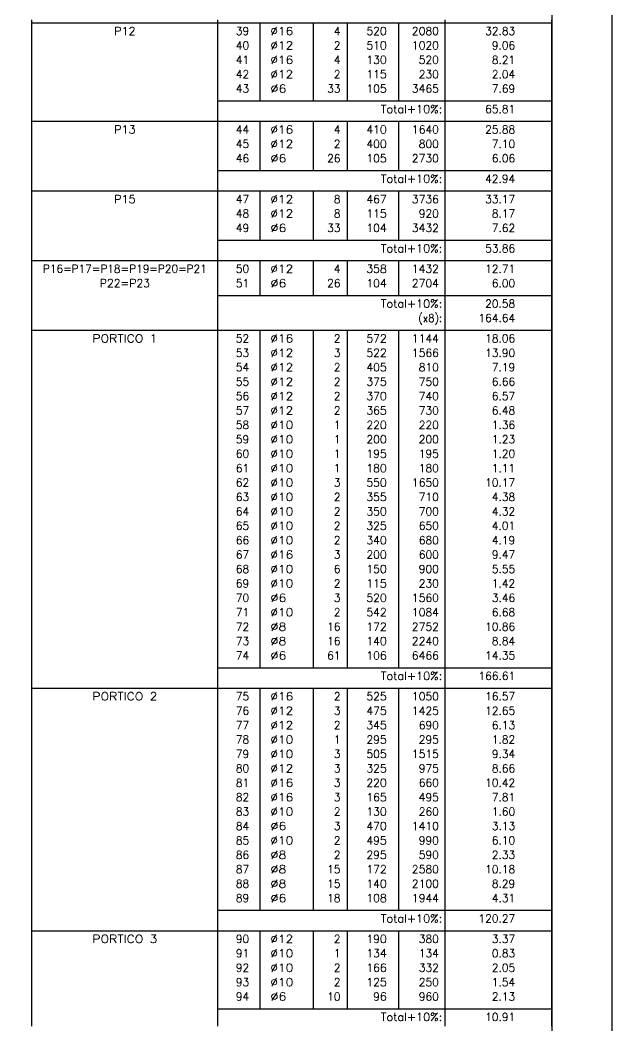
# Model space of a CAD drawing. Header units: millimetres. Extents: x 709.5 to 769, y 350.8 to 392.8.
# Drawn here: x 764.04 to 768.96, y 376.69 to 385.07 of the extents above; entities that cross this region are included whole.
import ezdxf
from ezdxf.enums import TextEntityAlignment as Align

# ---------------------------------------------------------------- set-up
doc = ezdxf.new("R2010")
doc.units = ezdxf.units.MM
doc.linetypes.add('CYPELINEA', pattern=[0])
for name, color, linetype in [('015', 1, 'Continuous'), ('07', 6, 'Continuous'), ('TABLAS', 1, 'CYPELINEA')]:
    doc.layers.add(name, color=color, linetype=linetype)
doc.styles.get("Standard").update_dxf_attribs({"font": 'romans.shx'})

# ---------------------------------------------------------------- blocks, each defined once
blk = doc.blocks.new('A0H')
at = {"layer": '015'}
blk.add_lwpolyline([(-1179, -10), (-1179, 831), (10, 831), (10, -10)], close=True, dxfattribs=at)
at = {"layer": '07'}
blk.add_lwpolyline([(-1154, 0), (-1154, 821), (0, 821), (0, 0)], close=True, dxfattribs=at)

msp = doc.modelspace()

# ---------------------------------------------------------------- linework, layer by layer
at = {"layer": 'TABLAS'}
for p, q in [((764.1339, 385.0191), (764.1339, 385.0691)), ((764.1339, 385.0441), (768.4619, 385.0441)), ((764.1339, 384.2491), (764.1339, 385.0191)), ((765.6839, 385.0191), (765.6839, 385.0691)), ((765.6839, 384.2491), (765.6839, 385.0191)), ((766.0354, 385.0191), (766.0354, 385.0441)), ((766.0354, 384.3941), (766.0354, 385.0191)), ((766.4784, 385.0191), (766.4784, 385.0441)), ((766.4784, 384.3941), (766.4784, 385.0191)), ((766.7624, 385.0191), (766.7624, 385.0441)), ((766.7624, 384.3941), (766.7624, 385.0191)), ((767.1889, 385.0191), (767.1889, 385.0441)), ((767.1889, 384.3941), (767.1889, 385.0191)), ((767.5749, 385.0191), (767.5749, 385.0691)), ((767.5749, 384.2491), (767.5749, 385.0191)), ((768.4619, 385.0191), (768.4619, 385.0691)), ((768.4619, 384.2491), (768.4619, 385.0191)), ((765.6839, 384.3941), (768.4619, 384.3941)), ((764.1339, 384.1991), (764.1339, 384.2491)), ((765.6839, 384.1991), (765.6839, 384.2491)), ((767.5749, 384.1991), (767.5749, 384.2491)), ((768.4619, 384.1991), (768.4619, 384.2491)), ((764.1339, 384.2241), (768.4619, 384.2241)), ((764.1339, 383.6691), (764.1339, 384.1991)), ((765.6839, 383.6691), (765.6839, 384.1991)), ((766.0354, 384.1991), (766.0354, 384.2241)), ((766.0354, 383.8141), (766.0354, 384.1991)), ((766.4784, 384.1991), (766.4784, 384.2241)), ((766.4784, 383.8141), (766.4784, 384.1991)), ((766.7624, 384.1991), (766.7624, 384.2241)), ((766.7624, 383.8141), (766.7624, 384.1991)), ((767.1889, 384.1991), (767.1889, 384.2241)), ((767.1889, 383.8141), (767.1889, 384.1991)), ((767.5749, 383.6691), (767.5749, 384.1991)), ((768.4619, 383.6691), (768.4619, 384.1991)), ((765.6839, 383.8141), (768.4619, 383.8141)), ((764.1339, 383.6191), (764.1339, 383.6691)), ((765.6839, 383.6191), (765.6839, 383.6691)), ((767.5749, 383.6191), (767.5749, 383.6691)), ((768.4619, 383.6191), (768.4619, 383.6691)), ((764.1339, 383.6441), (768.4619, 383.6441)), ((764.1339, 383.0891), (764.1339, 383.6191)), ((765.6839, 383.0891), (765.6839, 383.6191)), ((766.0354, 383.6191), (766.0354, 383.6441)), ((766.0354, 383.2341), (766.0354, 383.6191)), ((766.4784, 383.6191), (766.4784, 383.6441)), ((766.4784, 383.2341), (766.4784, 383.6191)), ((766.7624, 383.6191), (766.7624, 383.6441)), ((766.7624, 383.2341), (766.7624, 383.6191)), ((767.1889, 383.6191), (767.1889, 383.6441)), ((767.1889, 383.2341), (767.1889, 383.6191)), ((767.5749, 383.0891), (767.5749, 383.6191)), ((768.4619, 383.0891), (768.4619, 383.6191)), ((765.6839, 383.2341), (768.4619, 383.2341)), ((764.1339, 383.0391), (764.1339, 383.0891)), ((765.6839, 383.0391), (765.6839, 383.0891)), ((767.5749, 383.0391), (767.5749, 383.0891)), ((768.4619, 383.0391), (768.4619, 383.0891)), ((764.1339, 383.0641), (768.4619, 383.0641)), ((764.1339, 382.5091), (764.1339, 383.0391)), ((765.6839, 382.5091), (765.6839, 383.0391)), ((766.0354, 383.0391), (766.0354, 383.0641)), ((766.0354, 382.7741), (766.0354, 383.0391)), ((766.4784, 383.0391), (766.4784, 383.0641)), ((766.4784, 382.7741), (766.4784, 383.0391)), ((766.7624, 383.0391), (766.7624, 383.0641)), ((766.7624, 382.7741), (766.7624, 383.0391)), ((767.1889, 383.0391), (767.1889, 383.0641)), ((767.1889, 382.7741), (767.1889, 383.0391)), ((767.5749, 382.5091), (767.5749, 383.0391)), ((768.4619, 382.5091), (768.4619, 383.0391)), ((765.6839, 382.7741), (768.4619, 382.7741)), ((764.1339, 382.4591), (764.1339, 382.5091)), ((765.6839, 382.4591), (765.6839, 382.5091)), ((767.5749, 382.4591), (767.5749, 382.5091)), ((768.4619, 382.4591), (768.4619, 382.5091)), ((764.1339, 382.4841), (768.4619, 382.4841)), ((764.1339, 379.5291), (764.1339, 382.4591)), ((765.6839, 379.5291), (765.6839, 382.4591)), ((766.0354, 382.4591), (766.0354, 382.4841)), ((766.0354, 379.6741), (766.0354, 382.4591)), ((766.4784, 382.4591), (766.4784, 382.4841)), ((766.4784, 379.6741), (766.4784, 382.4591)), ((766.7624, 382.4591), (766.7624, 382.4841)), ((766.7624, 379.6741), (766.7624, 382.4591)), ((767.1889, 382.4591), (767.1889, 382.4841)), ((767.1889, 379.6741), (767.1889, 382.4591)), ((767.5749, 379.5291), (767.5749, 382.4591)), ((768.4619, 379.5291), (768.4619, 382.4591)), ((765.6839, 379.6741), (768.4619, 379.6741)), ((764.1339, 379.4791), (764.1339, 379.5291)), ((764.1339, 379.5041), (768.4619, 379.5041)), ((764.1339, 377.5091), (764.1339, 379.4791)), ((765.6839, 379.4791), (765.6839, 379.5291)), ((765.6839, 377.5091), (765.6839, 379.4791)), ((766.0354, 379.4791), (766.0354, 379.5041)), ((766.0354, 377.6541), (766.0354, 379.4791)), ((766.4784, 379.4791), (766.4784, 379.5041)), ((766.4784, 377.6541), (766.4784, 379.4791)), ((766.7624, 379.4791), (766.7624, 379.5041)), ((766.7624, 377.6541), (766.7624, 379.4791)), ((767.1889, 379.4791), (767.1889, 379.5041)), ((767.1889, 377.6541), (767.1889, 379.4791)), ((767.5749, 379.4791), (767.5749, 379.5291)), ((767.5749, 377.5091), (767.5749, 379.4791)), ((768.4619, 379.4791), (768.4619, 379.5291)), ((768.4619, 377.5091), (768.4619, 379.4791)), ((765.6839, 377.6541), (768.4619, 377.6541)), ((764.1339, 377.4591), (764.1339, 377.5091)), ((764.1339, 377.4841), (768.4619, 377.4841)), ((765.6839, 377.4591), (765.6839, 377.5091)), ((766.0354, 377.4591), (766.0354, 377.4841)), ((766.4784, 377.4591), (766.4784, 377.4841)), ((766.7624, 377.4591), (766.7624, 377.4841)), ((767.1889, 377.4591), (767.1889, 377.4841)), ((767.5749, 377.4591), (767.5749, 377.5091)), ((768.4619, 377.4591), (768.4619, 377.5091)), ((764.1339, 376.6891), (764.1339, 377.4591)), ((765.6839, 376.6891), (765.6839, 377.4591)), ((766.0354, 376.8341), (766.0354, 377.4591)), ((766.4784, 376.8341), (766.4784, 377.4591)), ((766.7624, 376.8341), (766.7624, 377.4591)), ((767.1889, 376.8341), (767.1889, 377.4591)), ((767.5749, 376.6891), (767.5749, 377.4591)), ((768.4619, 376.6891), (768.4619, 377.4591)), ((765.6839, 376.8341), (768.4619, 376.8341))]:
    msp.add_line(p, q, dxfattribs=at)

# ---------------------------------------------------------------- block references
at = {"linetype": 'Continuous', "xscale": 0.05000000000001137, "yscale": 0.05000000000001137, "zscale": 0.05}
msp.add_blockref('A0H', (768.4619, 351.2841), dxfattribs=at)

# ---------------------------------------------------------------- texts
at = {"layer": 'TABLAS'}
for s, height, width, p, p2 in [('P12', 0.06665, 0.972398, (764.8194, 384.9425), (764.9984, 384.9425)), ('39', 0.06665, 0.980245, (765.8319, 384.9425), (765.9439, 384.9425)), ('%%c16', 0.06665, 1.069017, (766.1199, 384.9425), (766.3099, 384.9425)), ('4', 0.0667, 0.980245, (766.6484, 384.9425), (766.7044, 384.9425)), ('520', 0.06665, 0.928653, (766.9199, 384.9425), (767.0879, 384.9425)), ('2080', 0.06665, 0.916593, (767.2979, 384.9425), (767.5219, 384.9425)), ('32.83', 0.06665, 0.912642, (767.9064, 384.9425), (768.1584, 384.9425)), ('40', 0.06665, 0.953752, (765.8319, 384.8225), (765.9439, 384.8225)), ('%%c12', 0.06665, 1.069017, (766.1199, 384.8225), (766.3099, 384.8225)), ('2', 0.0667, 1.037907, (766.6484, 384.8225), (766.7044, 384.8225)), ('510', 0.06665, 0.928653, (766.9199, 384.8225), (767.0879, 384.8225)), ('1020', 0.06665, 0.916593, (767.2979, 384.8225), (767.5219, 384.8225)), ('9.06', 0.06665, 0.921723, (767.9624, 384.8225), (768.1584, 384.8225)), ('41', 0.06665, 1.138349, (765.8319, 384.7025), (765.9439, 384.7025)), ('%%c16', 0.06665, 1.069017, (766.1199, 384.7025), (766.3099, 384.7025)), ('4', 0.0667, 0.980245, (766.6484, 384.7025), (766.7044, 384.7025)), ('130', 0.06665, 0.928653, (766.9199, 384.7025), (767.0879, 384.7025)), ('520', 0.06665, 0.928653, (767.3539, 384.7025), (767.5219, 384.7025)), ('8.21', 0.06665, 1.012384, (767.9624, 384.7025), (768.1584, 384.7025)), ('42', 0.06665, 0.953752, (765.8319, 384.5825), (765.9439, 384.5825)), ('%%c12', 0.06665, 1.069017, (766.1199, 384.5825), (766.3099, 384.5825)), ('2', 0.0667, 1.037907, (766.6484, 384.5825), (766.7044, 384.5825)), ('115', 0.06665, 0.928653, (766.9199, 384.5825), (767.0879, 384.5825)), ('230', 0.06665, 0.928653, (767.3539, 384.5825), (767.5219, 384.5825)), ('2.04', 0.06665, 0.908168, (767.9624, 384.5825), (768.1584, 384.5825)), ('43', 0.06665, 0.953752, (765.8319, 384.4625), (765.9439, 384.4625)), ('%%c6', 0.06665, 1.172793, (766.1199, 384.4625), (766.2539, 384.4625)), ('33', 0.06665, 0.953752, (766.5924, 384.4625), (766.7044, 384.4625)), ('105', 0.06665, 0.928653, (766.9199, 384.4625), (767.0879, 384.4625)), ('3465', 0.06665, 0.916593, (767.2979, 384.4625), (767.5219, 384.4625)), ('7.69', 0.06665, 0.935688, (767.9624, 384.4625), (768.1584, 384.4625)), ('Total+10%:', 0.06665, 0.94709, (767.0389, 384.2925), (767.5499, 384.2925)), ('65.81', 0.06665, 0.980245, (767.9064, 384.2925), (768.1584, 384.2925)), ('P13', 0.06665, 0.972398, (764.8194, 384.1225), (764.9984, 384.1225)), ('44', 0.06665, 0.928653, (765.8319, 384.1225), (765.9439, 384.1225)), ('%%c16', 0.06665, 1.069017, (766.1199, 384.1225), (766.3099, 384.1225)), ('4', 0.0667, 0.980245, (766.6484, 384.1225), (766.7044, 384.1225)), ('410', 0.06665, 0.928653, (766.9199, 384.1225), (767.0879, 384.1225)), ('1640', 0.06665, 0.916593, (767.2979, 384.1225), (767.5219, 384.1225)), ('25.88', 0.06665, 0.912642, (767.9064, 384.1225), (768.1584, 384.1225)), ('45', 0.06665, 0.953752, (765.8319, 384.0025), (765.9439, 384.0025)), ('%%c12', 0.06665, 1.069017, (766.1199, 384.0025), (766.3099, 384.0025)), ('2', 0.0667, 1.037907, (766.6484, 384.0025), (766.7044, 384.0025)), ('400', 0.06665, 0.928653, (766.9199, 384.0025), (767.0879, 384.0025)), ('800', 0.06665, 0.928653, (767.3539, 384.0025), (767.5219, 384.0025)), ('7.10', 0.06665, 0.921723, (767.9624, 384.0025), (768.1584, 384.0025)), ('46', 0.06665, 0.953752, (765.8319, 383.8825), (765.9439, 383.8825)), ('%%c6', 0.06665, 1.172793, (766.1199, 383.8825), (766.2539, 383.8825)), ('26', 0.06665, 0.953752, (766.5924, 383.8825), (766.7044, 383.8825)), ('105', 0.06665, 0.928653, (766.9199, 383.8825), (767.0879, 383.8825)), ('2730', 0.06665, 0.916593, (767.2979, 383.8825), (767.5219, 383.8825)), ('6.06', 0.06665, 0.921723, (767.9624, 383.8825), (768.1584, 383.8825)), ('Total+10%:', 0.06665, 0.94709, (767.0389, 383.7125), (767.5499, 383.7125)), ('42.94', 0.06665, 0.902271, (767.9064, 383.7125), (768.1584, 383.7125)), ('P15', 0.06665, 0.972398, (764.8194, 383.5425), (764.9984, 383.5425)), ('47', 0.06665, 0.953752, (765.8319, 383.5425), (765.9439, 383.5425)), ('%%c12', 0.06665, 1.069017, (766.1199, 383.5425), (766.3099, 383.5425)), ('8', 0.0667, 1.037907, (766.6484, 383.5425), (766.7044, 383.5425)), ('467', 0.06665, 0.928653, (766.9199, 383.5425), (767.0879, 383.5425)), ('3736', 0.06665, 0.916593, (767.2979, 383.5425), (767.5219, 383.5425)), ('33.17', 0.06665, 0.912642, (767.9064, 383.5425), (768.1584, 383.5425)), ('48', 0.06665, 0.953752, (765.8319, 383.4225), (765.9439, 383.4225)), ('%%c12', 0.06665, 1.069017, (766.1199, 383.4225), (766.3099, 383.4225)), ('8', 0.0667, 1.037907, (766.6484, 383.4225), (766.7044, 383.4225)), ('115', 0.06665, 0.928653, (766.9199, 383.4225), (767.0879, 383.4225)), ('920', 0.06665, 0.928653, (767.3539, 383.4225), (767.5219, 383.4225)), ('8.17', 0.06665, 0.921723, (767.9624, 383.4225), (768.1584, 383.4225)), ('49', 0.06665, 0.980245, (765.8319, 383.3025), (765.9439, 383.3025)), ('%%c6', 0.06665, 1.172793, (766.1199, 383.3025), (766.2539, 383.3025)), ('33', 0.06665, 0.953752, (766.5924, 383.3025), (766.7044, 383.3025)), ('104', 0.06665, 0.912642, (766.9199, 383.3025), (767.0879, 383.3025)), ('3432', 0.06665, 0.916593, (767.2979, 383.3025), (767.5219, 383.3025)), ('7.62', 0.06665, 0.921723, (767.9624, 383.3025), (768.1584, 383.3025)), ('Total+10%:', 0.06665, 0.94709, (767.0389, 383.1325), (767.5499, 383.1325)), ('53.86', 0.06665, 0.912642, (767.9064, 383.1325), (768.1584, 383.1325)), ('P16=P17=P18=P19=P20=P21', 0.06665, 0.882479, (764.2269, 382.9625), (765.5909, 382.9625)), ('50', 0.06665, 0.953752, (765.8319, 382.9625), (765.9439, 382.9625)), ('%%c12', 0.06665, 1.069017, (766.1199, 382.9625), (766.3099, 382.9625)), ('4', 0.0667, 0.980245, (766.6484, 382.9625), (766.7044, 382.9625)), ('358', 0.06665, 0.928653, (766.9199, 382.9625), (767.0879, 382.9625)), ('1432', 0.06665, 0.916593, (767.2979, 382.9625), (767.5219, 382.9625)), ('12.71', 0.06665, 0.980245, (767.9064, 382.9625), (768.1584, 382.9625)), ('P22=P23', 0.06665, 0.90395, (764.7009, 382.8425), (765.1169, 382.8425)), ('51', 0.06665, 1.138349, (765.8319, 382.8425), (765.9439, 382.8425)), ('%%c6', 0.06665, 1.172793, (766.1199, 382.8425), (766.2539, 382.8425)), ('26', 0.06665, 0.953752, (766.5924, 382.8425), (766.7044, 382.8425)), ('104', 0.06665, 0.912642, (766.9199, 382.8425), (767.0879, 382.8425)), ('2704', 0.06665, 0.904842, (767.2979, 382.8425), (767.5219, 382.8425)), ('6.00', 0.06665, 0.921723, (767.9624, 382.8425), (768.1584, 382.8425)), ('Total+10%:', 0.06665, 0.94709, (767.0389, 382.6725), (767.5499, 382.6725)), ('20.58', 0.06665, 0.912642, (767.9064, 382.6725), (768.1584, 382.6725)), ('(x8):', 0.06665, 0.883108, (767.3509, 382.5525), (767.5499, 382.5525)), ('164.64', 0.06665, 0.898558, (767.8504, 382.5525), (768.1584, 382.5525)), ('PORTICO 1', 0.06665, 1.045752, (764.6384, 382.3825), (765.1794, 382.3825)), ('52', 0.06665, 0.953752, (765.8319, 382.3825), (765.9439, 382.3825)), ('%%c16', 0.06665, 1.069017, (766.1199, 382.3825), (766.3099, 382.3825)), ('2', 0.0667, 1.037907, (766.6484, 382.3825), (766.7044, 382.3825)), ('572', 0.06665, 0.928653, (766.9199, 382.3825), (767.0879, 382.3825)), ('1144', 0.06665, 0.904842, (767.2979, 382.3825), (767.5219, 382.3825)), ('18.06', 0.06665, 0.912642, (767.9064, 382.3825), (768.1584, 382.3825)), ('53', 0.06665, 0.953752, (765.8319, 382.2625), (765.9439, 382.2625)), ('%%c12', 0.06665, 1.069017, (766.1199, 382.2625), (766.3099, 382.2625)), ('3', 0.0667, 1.037907, (766.6484, 382.2625), (766.7044, 382.2625)), ('522', 0.06665, 0.928653, (766.9199, 382.2625), (767.0879, 382.2625)), ('1566', 0.06665, 0.916593, (767.2979, 382.2625), (767.5219, 382.2625)), ('13.90', 0.06665, 0.912642, (767.9064, 382.2625), (768.1584, 382.2625)), ('54', 0.06665, 0.928653, (765.8319, 382.1425), (765.9439, 382.1425)), ('%%c12', 0.06665, 1.069017, (766.1199, 382.1425), (766.3099, 382.1425)), ('2', 0.0667, 1.037907, (766.6484, 382.1425), (766.7044, 382.1425)), ('405', 0.06665, 0.928653, (766.9199, 382.1425), (767.0879, 382.1425)), ('810', 0.06665, 0.928653, (767.3539, 382.1425), (767.5219, 382.1425)), ('7.19', 0.06665, 0.935688, (767.9624, 382.1425), (768.1584, 382.1425)), ('55', 0.06665, 0.953752, (765.8319, 382.0225), (765.9439, 382.0225)), ('%%c12', 0.06665, 1.069017, (766.1199, 382.0225), (766.3099, 382.0225)), ('2', 0.0667, 1.037907, (766.6484, 382.0225), (766.7044, 382.0225)), ('375', 0.06665, 0.928653, (766.9199, 382.0225), (767.0879, 382.0225)), ('750', 0.06665, 0.928653, (767.3539, 382.0225), (767.5219, 382.0225)), ('6.66', 0.06665, 0.921723, (767.9624, 382.0225), (768.1584, 382.0225)), ('56', 0.06665, 0.953752, (765.8319, 381.9025), (765.9439, 381.9025)), ('%%c12', 0.06665, 1.069017, (766.1199, 381.9025), (766.3099, 381.9025)), ('2', 0.0667, 1.037907, (766.6484, 381.9025), (766.7044, 381.9025)), ('370', 0.06665, 0.928653, (766.9199, 381.9025), (767.0879, 381.9025)), ('740', 0.06665, 0.928653, (767.3539, 381.9025), (767.5219, 381.9025)), ('6.57', 0.06665, 0.921723, (767.9624, 381.9025), (768.1584, 381.9025)), ('57', 0.06665, 0.953752, (765.8319, 381.7825), (765.9439, 381.7825)), ('%%c12', 0.06665, 1.069017, (766.1199, 381.7825), (766.3099, 381.7825)), ('2', 0.0667, 1.037907, (766.6484, 381.7825), (766.7044, 381.7825)), ('365', 0.06665, 0.928653, (766.9199, 381.7825), (767.0879, 381.7825)), ('730', 0.06665, 0.928653, (767.3539, 381.7825), (767.5219, 381.7825)), ('6.48', 0.06665, 0.921723, (767.9624, 381.7825), (768.1584, 381.7825)), ('58', 0.06665, 0.953752, (765.8319, 381.6625), (765.9439, 381.6625)), ('%%c10', 0.06665, 1.069017, (766.1199, 381.6625), (766.3099, 381.6625)), ('1', 0.0667, 1.604037, (766.6484, 381.6625), (766.7044, 381.6625)), ('220', 0.06665, 0.928653, (766.9199, 381.6625), (767.0879, 381.6625)), ('220', 0.06665, 0.928653, (767.3539, 381.6625), (767.5219, 381.6625)), ('1.36', 0.06665, 0.921723, (767.9624, 381.6625), (768.1584, 381.6625)), ('59', 0.06665, 0.980245, (765.8319, 381.5425), (765.9439, 381.5425)), ('%%c10', 0.06665, 1.069017, (766.1199, 381.5425), (766.3099, 381.5425)), ('1', 0.0667, 1.604037, (766.6484, 381.5425), (766.7044, 381.5425)), ('200', 0.06665, 0.928653, (766.9199, 381.5425), (767.0879, 381.5425)), ('200', 0.06665, 0.928653, (767.3539, 381.5425), (767.5219, 381.5425)), ('1.23', 0.06665, 0.921723, (767.9624, 381.5425), (768.1584, 381.5425)), ('60', 0.06665, 0.953752, (765.8319, 381.4225), (765.9439, 381.4225)), ('%%c10', 0.06665, 1.069017, (766.1199, 381.4225), (766.3099, 381.4225)), ('1', 0.0667, 1.604037, (766.6484, 381.4225), (766.7044, 381.4225)), ('195', 0.06665, 0.928653, (766.9199, 381.4225), (767.0879, 381.4225)), ('195', 0.06665, 0.928653, (767.3539, 381.4225), (767.5219, 381.4225)), ('1.20', 0.06665, 0.921723, (767.9624, 381.4225), (768.1584, 381.4225)), ('61', 0.06665, 1.138349, (765.8319, 381.3025), (765.9439, 381.3025)), ('%%c10', 0.06665, 1.069017, (766.1199, 381.3025), (766.3099, 381.3025)), ('1', 0.0667, 1.604037, (766.6484, 381.3025), (766.7044, 381.3025)), ('180', 0.06665, 0.928653, (766.9199, 381.3025), (767.0879, 381.3025)), ('180', 0.06665, 0.928653, (767.3539, 381.3025), (767.5219, 381.3025)), ('1.11', 0.06665, 1.012384, (767.9624, 381.3025), (768.1584, 381.3025)), ('62', 0.06665, 0.953752, (765.8319, 381.1825), (765.9439, 381.1825)), ('%%c10', 0.06665, 1.069017, (766.1199, 381.1825), (766.3099, 381.1825)), ('3', 0.0667, 1.037907, (766.6484, 381.1825), (766.7044, 381.1825)), ('550', 0.06665, 0.928653, (766.9199, 381.1825), (767.0879, 381.1825)), ('1650', 0.06665, 0.916593, (767.2979, 381.1825), (767.5219, 381.1825)), ('10.17', 0.06665, 0.912642, (767.9064, 381.1825), (768.1584, 381.1825)), ('63', 0.06665, 0.953752, (765.8319, 381.0625), (765.9439, 381.0625)), ('%%c10', 0.06665, 1.069017, (766.1199, 381.0625), (766.3099, 381.0625)), ('2', 0.0667, 1.037907, (766.6484, 381.0625), (766.7044, 381.0625)), ('355', 0.06665, 0.928653, (766.9199, 381.0625), (767.0879, 381.0625)), ('710', 0.06665, 0.928653, (767.3539, 381.0625), (767.5219, 381.0625)), ('4.38', 0.06665, 0.921723, (767.9624, 381.0625), (768.1584, 381.0625)), ('64', 0.06665, 0.928653, (765.8319, 380.9425), (765.9439, 380.9425)), ('%%c10', 0.06665, 1.069017, (766.1199, 380.9425), (766.3099, 380.9425)), ('2', 0.0667, 1.037907, (766.6484, 380.9425), (766.7044, 380.9425)), ('350', 0.06665, 0.928653, (766.9199, 380.9425), (767.0879, 380.9425)), ('700', 0.06665, 0.928653, (767.3539, 380.9425), (767.5219, 380.9425)), ('4.32', 0.06665, 0.921723, (767.9624, 380.9425), (768.1584, 380.9425)), ('65', 0.06665, 0.953752, (765.8319, 380.8225), (765.9439, 380.8225)), ('%%c10', 0.06665, 1.069017, (766.1199, 380.8225), (766.3099, 380.8225)), ('2', 0.0667, 1.037907, (766.6484, 380.8225), (766.7044, 380.8225)), ('325', 0.06665, 0.928653, (766.9199, 380.8225), (767.0879, 380.8225)), ('650', 0.06665, 0.928653, (767.3539, 380.8225), (767.5219, 380.8225)), ('4.01', 0.06665, 1.012384, (767.9624, 380.8225), (768.1584, 380.8225)), ('66', 0.06665, 0.953752, (765.8319, 380.7025), (765.9439, 380.7025)), ('%%c10', 0.06665, 1.069017, (766.1199, 380.7025), (766.3099, 380.7025)), ('2', 0.0667, 1.037907, (766.6484, 380.7025), (766.7044, 380.7025)), ('340', 0.06665, 0.928653, (766.9199, 380.7025), (767.0879, 380.7025)), ('680', 0.06665, 0.928653, (767.3539, 380.7025), (767.5219, 380.7025)), ('4.19', 0.06665, 0.935688, (767.9624, 380.7025), (768.1584, 380.7025)), ('67', 0.06665, 0.953752, (765.8319, 380.5825), (765.9439, 380.5825)), ('%%c16', 0.06665, 1.069017, (766.1199, 380.5825), (766.3099, 380.5825)), ('3', 0.0667, 1.037907, (766.6484, 380.5825), (766.7044, 380.5825)), ('200', 0.06665, 0.928653, (766.9199, 380.5825), (767.0879, 380.5825)), ('600', 0.06665, 0.928653, (767.3539, 380.5825), (767.5219, 380.5825)), ('9.47', 0.06665, 0.921723, (767.9624, 380.5825), (768.1584, 380.5825)), ('68', 0.06665, 0.953752, (765.8319, 380.4625), (765.9439, 380.4625)), ('%%c10', 0.06665, 1.069017, (766.1199, 380.4625), (766.3099, 380.4625)), ('6', 0.0667, 1.037907, (766.6484, 380.4625), (766.7044, 380.4625)), ('150', 0.06665, 0.928653, (766.9199, 380.4625), (767.0879, 380.4625)), ('900', 0.06665, 0.928653, (767.3539, 380.4625), (767.5219, 380.4625)), ('5.55', 0.06665, 0.921723, (767.9624, 380.4625), (768.1584, 380.4625)), ('69', 0.06665, 0.980245, (765.8319, 380.3425), (765.9439, 380.3425)), ('%%c10', 0.06665, 1.069017, (766.1199, 380.3425), (766.3099, 380.3425)), ('2', 0.0667, 1.037907, (766.6484, 380.3425), (766.7044, 380.3425)), ('115', 0.06665, 0.928653, (766.9199, 380.3425), (767.0879, 380.3425)), ('230', 0.06665, 0.928653, (767.3539, 380.3425), (767.5219, 380.3425)), ('1.42', 0.06665, 0.921723, (767.9624, 380.3425), (768.1584, 380.3425)), ('70', 0.06665, 0.953752, (765.8319, 380.2225), (765.9439, 380.2225)), ('%%c6', 0.06665, 1.172793, (766.1199, 380.2225), (766.2539, 380.2225)), ('3', 0.0667, 1.037907, (766.6484, 380.2225), (766.7044, 380.2225)), ('520', 0.06665, 0.928653, (766.9199, 380.2225), (767.0879, 380.2225)), ('1560', 0.06665, 0.916593, (767.2979, 380.2225), (767.5219, 380.2225)), ('3.46', 0.06665, 0.921723, (767.9624, 380.2225), (768.1584, 380.2225)), ('71', 0.06665, 1.138349, (765.8319, 380.1025), (765.9439, 380.1025)), ('%%c10', 0.06665, 1.069017, (766.1199, 380.1025), (766.3099, 380.1025)), ('2', 0.0667, 1.037907, (766.6484, 380.1025), (766.7044, 380.1025)), ('542', 0.06665, 0.928653, (766.9199, 380.1025), (767.0879, 380.1025)), ('1084', 0.06665, 0.904842, (767.2979, 380.1025), (767.5219, 380.1025)), ('6.68', 0.06665, 0.921723, (767.9624, 380.1025), (768.1584, 380.1025)), ('72', 0.06665, 0.953752, (765.8319, 379.9825), (765.9439, 379.9825)), ('%%c8', 0.06665, 1.172793, (766.1199, 379.9825), (766.2539, 379.9825)), ('16', 0.06665, 0.953752, (766.5924, 379.9825), (766.7044, 379.9825)), ('172', 0.06665, 0.928653, (766.9199, 379.9825), (767.0879, 379.9825)), ('2752', 0.06665, 0.916593, (767.2979, 379.9825), (767.5219, 379.9825)), ('10.86', 0.06665, 0.912642, (767.9064, 379.9825), (768.1584, 379.9825)), ('73', 0.06665, 0.953752, (765.8319, 379.8625), (765.9439, 379.8625)), ('%%c8', 0.06665, 1.172793, (766.1199, 379.8625), (766.2539, 379.8625)), ('16', 0.06665, 0.953752, (766.5924, 379.8625), (766.7044, 379.8625)), ('140', 0.06665, 0.928653, (766.9199, 379.8625), (767.0879, 379.8625)), ('2240', 0.06665, 0.916593, (767.2979, 379.8625), (767.5219, 379.8625)), ('8.84', 0.06665, 0.908168, (767.9624, 379.8625), (768.1584, 379.8625)), ('74', 0.06665, 0.928653, (765.8319, 379.7425), (765.9439, 379.7425)), ('%%c6', 0.06665, 1.172793, (766.1199, 379.7425), (766.2539, 379.7425)), ('61', 0.06665, 1.138349, (766.5924, 379.7425), (766.7044, 379.7425)), ('106', 0.06665, 0.928653, (766.9199, 379.7425), (767.0879, 379.7425)), ('6466', 0.06665, 0.916593, (767.2979, 379.7425), (767.5219, 379.7425)), ('14.35', 0.06665, 0.912642, (767.9064, 379.7425), (768.1584, 379.7425)), ('Total+10%:', 0.06665, 0.94709, (767.0389, 379.5725), (767.5499, 379.5725)), ('166.61', 0.06665, 0.960834, (767.8504, 379.5725), (768.1584, 379.5725)), ('PORTICO 2', 0.06665, 1.008625, (764.6384, 379.4025), (765.1794, 379.4025)), ('75', 0.06665, 0.953752, (765.8319, 379.4025), (765.9439, 379.4025)), ('%%c16', 0.06665, 1.069017, (766.1199, 379.4025), (766.3099, 379.4025)), ('2', 0.0667, 1.037907, (766.6484, 379.4025), (766.7044, 379.4025)), ('525', 0.06665, 0.928653, (766.9199, 379.4025), (767.0879, 379.4025)), ('1050', 0.06665, 0.916593, (767.2979, 379.4025), (767.5219, 379.4025)), ('16.57', 0.06665, 0.912642, (767.9064, 379.4025), (768.1584, 379.4025)), ('76', 0.06665, 0.953752, (765.8319, 379.2825), (765.9439, 379.2825)), ('%%c12', 0.06665, 1.069017, (766.1199, 379.2825), (766.3099, 379.2825)), ('3', 0.0667, 1.037907, (766.6484, 379.2825), (766.7044, 379.2825)), ('475', 0.06665, 0.928653, (766.9199, 379.2825), (767.0879, 379.2825)), ('1425', 0.06665, 0.916593, (767.2979, 379.2825), (767.5219, 379.2825)), ('12.65', 0.06665, 0.912642, (767.9064, 379.2825), (768.1584, 379.2825)), ('77', 0.06665, 0.953752, (765.8319, 379.1625), (765.9439, 379.1625)), ('%%c12', 0.06665, 1.069017, (766.1199, 379.1625), (766.3099, 379.1625)), ('2', 0.0667, 1.037907, (766.6484, 379.1625), (766.7044, 379.1625)), ('345', 0.06665, 0.928653, (766.9199, 379.1625), (767.0879, 379.1625)), ('690', 0.06665, 0.928653, (767.3539, 379.1625), (767.5219, 379.1625)), ('6.13', 0.06665, 0.921723, (767.9624, 379.1625), (768.1584, 379.1625)), ('78', 0.06665, 0.953752, (765.8319, 379.0425), (765.9439, 379.0425)), ('%%c10', 0.06665, 1.069017, (766.1199, 379.0425), (766.3099, 379.0425)), ('1', 0.0667, 1.604037, (766.6484, 379.0425), (766.7044, 379.0425)), ('295', 0.06665, 0.928653, (766.9199, 379.0425), (767.0879, 379.0425)), ('295', 0.06665, 0.928653, (767.3539, 379.0425), (767.5219, 379.0425)), ('1.82', 0.06665, 0.921723, (767.9624, 379.0425), (768.1584, 379.0425)), ('79', 0.06665, 0.980245, (765.8319, 378.9225), (765.9439, 378.9225)), ('%%c10', 0.06665, 1.069017, (766.1199, 378.9225), (766.3099, 378.9225)), ('3', 0.0667, 1.037907, (766.6484, 378.9225), (766.7044, 378.9225)), ('505', 0.06665, 0.928653, (766.9199, 378.9225), (767.0879, 378.9225)), ('1515', 0.06665, 0.916593, (767.2979, 378.9225), (767.5219, 378.9225)), ('9.34', 0.06665, 0.908168, (767.9624, 378.9225), (768.1584, 378.9225)), ('80', 0.06665, 0.953752, (765.8319, 378.8025), (765.9439, 378.8025)), ('%%c12', 0.06665, 1.069017, (766.1199, 378.8025), (766.3099, 378.8025)), ('3', 0.0667, 1.037907, (766.6484, 378.8025), (766.7044, 378.8025)), ('325', 0.06665, 0.928653, (766.9199, 378.8025), (767.0879, 378.8025)), ('975', 0.06665, 0.928653, (767.3539, 378.8025), (767.5219, 378.8025)), ('8.66', 0.06665, 0.921723, (767.9624, 378.8025), (768.1584, 378.8025)), ('81', 0.06665, 1.138349, (765.8319, 378.6825), (765.9439, 378.6825)), ('%%c16', 0.06665, 1.069017, (766.1199, 378.6825), (766.3099, 378.6825)), ('3', 0.0667, 1.037907, (766.6484, 378.6825), (766.7044, 378.6825)), ('220', 0.06665, 0.928653, (766.9199, 378.6825), (767.0879, 378.6825)), ('660', 0.06665, 0.928653, (767.3539, 378.6825), (767.5219, 378.6825)), ('10.42', 0.06665, 0.912642, (767.9064, 378.6825), (768.1584, 378.6825)), ('82', 0.06665, 0.953752, (765.8319, 378.5625), (765.9439, 378.5625)), ('%%c16', 0.06665, 1.069017, (766.1199, 378.5625), (766.3099, 378.5625)), ('3', 0.0667, 1.037907, (766.6484, 378.5625), (766.7044, 378.5625)), ('165', 0.06665, 0.928653, (766.9199, 378.5625), (767.0879, 378.5625)), ('495', 0.06665, 0.928653, (767.3539, 378.5625), (767.5219, 378.5625)), ('7.81', 0.06665, 1.012384, (767.9624, 378.5625), (768.1584, 378.5625)), ('83', 0.06665, 0.953752, (765.8319, 378.4425), (765.9439, 378.4425)), ('%%c10', 0.06665, 1.069017, (766.1199, 378.4425), (766.3099, 378.4425)), ('2', 0.0667, 1.037907, (766.6484, 378.4425), (766.7044, 378.4425)), ('130', 0.06665, 0.928653, (766.9199, 378.4425), (767.0879, 378.4425)), ('260', 0.06665, 0.928653, (767.3539, 378.4425), (767.5219, 378.4425)), ('1.60', 0.06665, 0.921723, (767.9624, 378.4425), (768.1584, 378.4425)), ('84', 0.06665, 0.928653, (765.8319, 378.3225), (765.9439, 378.3225)), ('%%c6', 0.06665, 1.172793, (766.1199, 378.3225), (766.2539, 378.3225)), ('3', 0.0667, 1.037907, (766.6484, 378.3225), (766.7044, 378.3225)), ('470', 0.06665, 0.928653, (766.9199, 378.3225), (767.0879, 378.3225)), ('1410', 0.06665, 0.916593, (767.2979, 378.3225), (767.5219, 378.3225)), ('3.13', 0.06665, 0.921723, (767.9624, 378.3225), (768.1584, 378.3225)), ('85', 0.06665, 0.953752, (765.8319, 378.2025), (765.9439, 378.2025)), ('%%c10', 0.06665, 1.069017, (766.1199, 378.2025), (766.3099, 378.2025)), ('2', 0.0667, 1.037907, (766.6484, 378.2025), (766.7044, 378.2025)), ('495', 0.06665, 0.928653, (766.9199, 378.2025), (767.0879, 378.2025)), ('990', 0.06665, 0.928653, (767.3539, 378.2025), (767.5219, 378.2025)), ('6.10', 0.06665, 0.921723, (767.9624, 378.2025), (768.1584, 378.2025)), ('86', 0.06665, 0.953752, (765.8319, 378.0825), (765.9439, 378.0825)), ('%%c8', 0.06665, 1.172793, (766.1199, 378.0825), (766.2539, 378.0825)), ('2', 0.0667, 1.037907, (766.6484, 378.0825), (766.7044, 378.0825)), ('295', 0.06665, 0.928653, (766.9199, 378.0825), (767.0879, 378.0825)), ('590', 0.06665, 0.928653, (767.3539, 378.0825), (767.5219, 378.0825)), ('2.33', 0.06665, 0.921723, (767.9624, 378.0825), (768.1584, 378.0825)), ('87', 0.06665, 0.953752, (765.8319, 377.9625), (765.9439, 377.9625)), ('%%c8', 0.06665, 1.172793, (766.1199, 377.9625), (766.2539, 377.9625)), ('15', 0.06665, 0.953752, (766.5924, 377.9625), (766.7044, 377.9625)), ('172', 0.06665, 0.928653, (766.9199, 377.9625), (767.0879, 377.9625)), ('2580', 0.06665, 0.916593, (767.2979, 377.9625), (767.5219, 377.9625)), ('10.18', 0.06665, 0.912642, (767.9064, 377.9625), (768.1584, 377.9625)), ('88', 0.06665, 0.953752, (765.8319, 377.8425), (765.9439, 377.8425)), ('%%c8', 0.06665, 1.172793, (766.1199, 377.8425), (766.2539, 377.8425)), ('15', 0.06665, 0.953752, (766.5924, 377.8425), (766.7044, 377.8425)), ('140', 0.06665, 0.928653, (766.9199, 377.8425), (767.0879, 377.8425)), ('2100', 0.06665, 0.916593, (767.2979, 377.8425), (767.5219, 377.8425)), ('8.29', 0.06665, 0.935688, (767.9624, 377.8425), (768.1584, 377.8425)), ('89', 0.06665, 0.980245, (765.8319, 377.7225), (765.9439, 377.7225)), ('%%c6', 0.06665, 1.172793, (766.1199, 377.7225), (766.2539, 377.7225)), ('18', 0.06665, 0.953752, (766.5924, 377.7225), (766.7044, 377.7225)), ('108', 0.06665, 0.928653, (766.9199, 377.7225), (767.0879, 377.7225)), ('1944', 0.06665, 0.904842, (767.2979, 377.7225), (767.5219, 377.7225)), ('4.31', 0.06665, 1.012384, (767.9624, 377.7225), (768.1584, 377.7225)), ('Total+10%:', 0.06665, 0.94709, (767.0389, 377.5525), (767.5499, 377.5525)), ('120.27', 0.06665, 0.906956, (767.8504, 377.5525), (768.1584, 377.5525)), ('PORTICO 3', 0.06665, 1.008625, (764.6384, 377.3825), (765.1794, 377.3825)), ('90', 0.06665, 0.953752, (765.8319, 377.3825), (765.9439, 377.3825)), ('%%c12', 0.06665, 1.069017, (766.1199, 377.3825), (766.3099, 377.3825)), ('2', 0.0667, 1.037907, (766.6484, 377.3825), (766.7044, 377.3825)), ('190', 0.06665, 0.928653, (766.9199, 377.3825), (767.0879, 377.3825)), ('380', 0.06665, 0.928653, (767.3539, 377.3825), (767.5219, 377.3825)), ('3.37', 0.06665, 0.921723, (767.9624, 377.3825), (768.1584, 377.3825)), ('91', 0.06665, 1.138349, (765.8319, 377.2625), (765.9439, 377.2625)), ('%%c10', 0.06665, 1.069017, (766.1199, 377.2625), (766.3099, 377.2625)), ('1', 0.0667, 1.604037, (766.6484, 377.2625), (766.7044, 377.2625)), ('134', 0.06665, 0.912642, (766.9199, 377.2625), (767.0879, 377.2625)), ('134', 0.06665, 0.912642, (767.3539, 377.2625), (767.5219, 377.2625)), ('0.83', 0.06665, 0.921723, (767.9624, 377.2625), (768.1584, 377.2625)), ('92', 0.06665, 0.953752, (765.8319, 377.1425), (765.9439, 377.1425)), ('%%c10', 0.06665, 1.069017, (766.1199, 377.1425), (766.3099, 377.1425)), ('2', 0.0667, 1.037907, (766.6484, 377.1425), (766.7044, 377.1425)), ('166', 0.06665, 0.928653, (766.9199, 377.1425), (767.0879, 377.1425)), ('332', 0.06665, 0.928653, (767.3539, 377.1425), (767.5219, 377.1425)), ('2.05', 0.06665, 0.921723, (767.9624, 377.1425), (768.1584, 377.1425)), ('93', 0.06665, 0.953752, (765.8319, 377.0225), (765.9439, 377.0225)), ('%%c10', 0.06665, 1.069017, (766.1199, 377.0225), (766.3099, 377.0225)), ('2', 0.0667, 1.037907, (766.6484, 377.0225), (766.7044, 377.0225)), ('125', 0.06665, 0.928653, (766.9199, 377.0225), (767.0879, 377.0225)), ('250', 0.06665, 0.928653, (767.3539, 377.0225), (767.5219, 377.0225)), ('1.54', 0.06665, 0.908168, (767.9624, 377.0225), (768.1584, 377.0225)), ('94', 0.06665, 0.928653, (765.8319, 376.9025), (765.9439, 376.9025)), ('%%c6', 0.06665, 1.172793, (766.1199, 376.9025), (766.2539, 376.9025)), ('10', 0.06665, 0.953752, (766.5924, 376.9025), (766.7044, 376.9025)), ('96', 0.06665, 0.953752, (766.9759, 376.9025), (767.0879, 376.9025)), ('960', 0.06665, 0.928653, (767.3539, 376.9025), (767.5219, 376.9025)), ('2.13', 0.06665, 0.921723, (767.9624, 376.9025), (768.1584, 376.9025)), ('Total+10%:', 0.06665, 0.94709, (767.0389, 376.7325), (767.5499, 376.7325)), ('10.91', 0.06665, 0.980245, (767.9064, 376.7325), (768.1584, 376.7325))]:
    msp.add_text(s, height=height, dxfattribs=dict(at, width=width)).set_placement(p, p2, align=Align.FIT)

doc.saveas('drawing.dxf')
